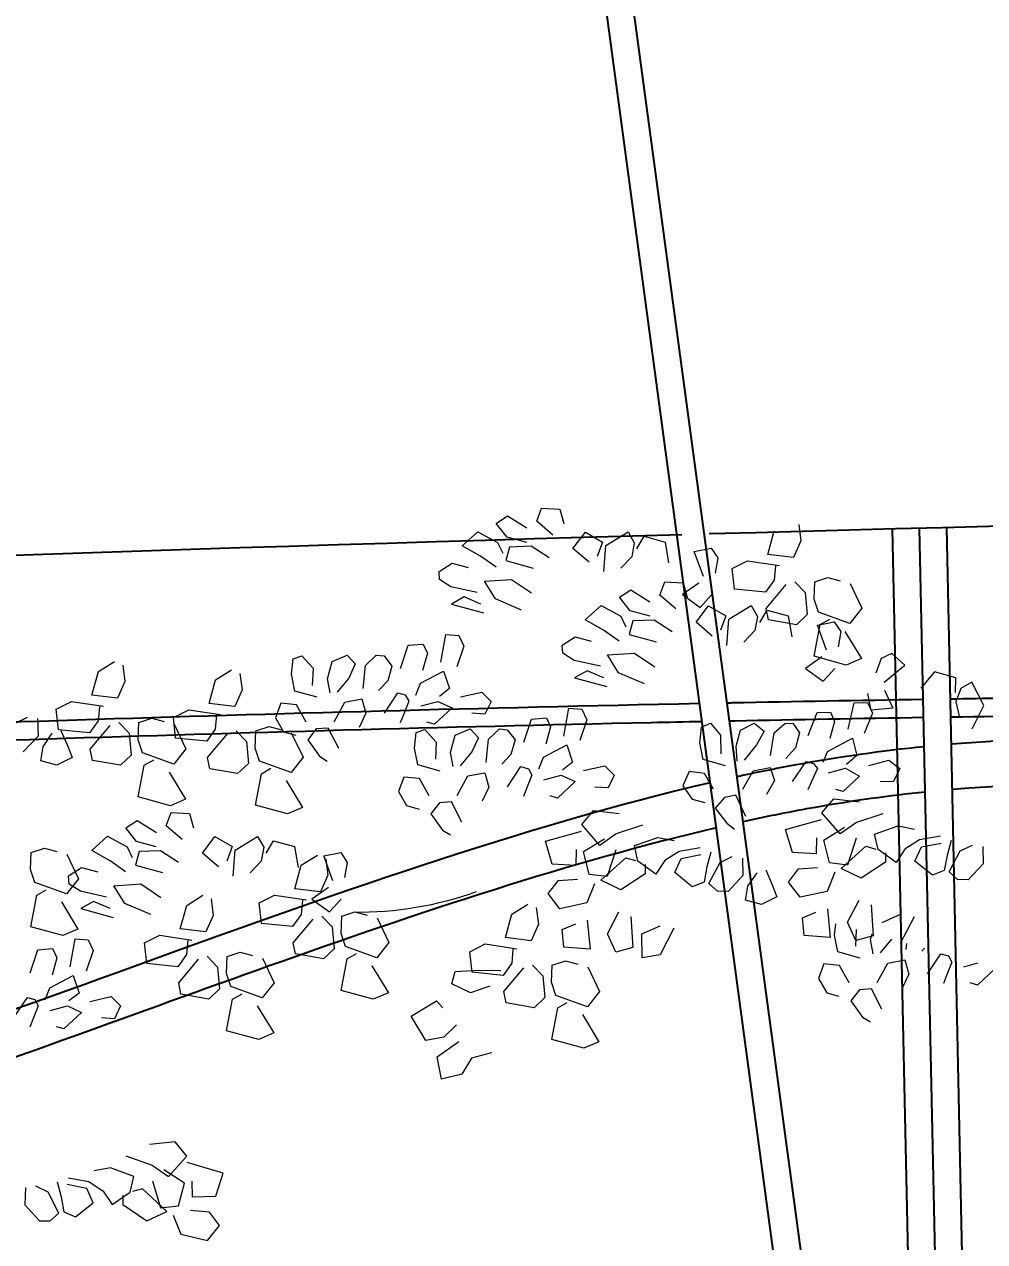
# Model space of a CAD drawing. Header units: metres. Extents: x 10 to 239, y 2 to 253.
# Drawn here: x 55.023 to 56.086, y 175.267 to 176.613 of the extents above; entities that cross this region are included whole.
import ezdxf

# ---------------------------------------------------------------- set-up
doc = ezdxf.new("R2010")
doc.units = ezdxf.units.M
doc.header["$MEASUREMENT"] = 0
doc.layers.get('Defpoints').update_dxf_attribs({"color": 9})
for name, color, linetype in [('-cotas', 252, 'Continuous'), ('1', 7, 'Continuous'), ('1estruct arco', 7, 'Continuous'), ('1lianas', 9, 'Continuous')]:
    doc.layers.add(name, color=color, linetype=linetype)
doc.layers.add('bloques veg', color=7, linetype='Continuous', lineweight=0, true_color=0xbbd5a5)
doc.styles.get("Standard").update_dxf_attribs({"font": 'arial.ttf'})
doc.dimstyles.get("Standard").update_dxf_attribs({"dimtxt": 0.18, "dimasz": 0.18, "dimexe": 0.18, "dimexo": 0.0625, "dimgap": 0.09, "dimtad": 0, "dimtih": 1, "dimtoh": 1, "dimdec": 4, "dimzin": 0, "dimdsep": 46, "dimtxsty": 'Standard', "dimcen": 0.09, "dimadec": 0, "dimazin": 0, "dimtfac": 1, "dimtdec": 4, "dimtofl": 0, "dimtmove": 0, "dimatfit": 3, "dimfxl": 1, "dimtolj": 1, "dimtzin": 0, "dimarcsym": 0})

# ---------------------------------------------------------------- blocks, each defined once
blk = doc.blocks.new('A$C0C3707A3')
at = {"layer": 'bloques veg'}
for p, q in [((2.0674, 0.6188), (2.0448, 0.6163)), ((2.0777, 0.6064), (2.0674, 0.6188)), ((2.0243, 0.6061), (2.0473, 0.5983)), ((2.0473, 0.5983), (2.0617, 0.5882)), ((2.0617, 0.5882), (2.0777, 0.6064)), ((2.1096, 0.5917), (2.0781, 0.6007)), ((2.0108, 0.5955), (1.9964, 0.5928)), ((2.0314, 0.5882), (2.0108, 0.5955)), ((2.0281, 0.5745), (2.0314, 0.5882)), ((2.0759, 0.5827), (2.0577, 0.5941)), ((2.1034, 0.5714), (2.1096, 0.5917)), ((1.9364, 0.5779), (1.9359, 0.5626)), ((1.9561, 0.5739), (1.9454, 0.5791)), ((1.9642, 0.583), (1.9677, 0.57)), ((1.9902, 0.5772), (1.9729, 0.5807)), ((1.9736, 0.5867), (1.992, 0.5835)), ((1.9958, 0.5647), (1.9902, 0.5772)), ((1.992, 0.5835), (2.0046, 0.5752)), ((2.0389, 0.5774), (2.0303, 0.5751)), ((2.0605, 0.5576), (2.0389, 0.5774)), ((2.0476, 0.5844), (2.055, 0.5608)), ((2.0708, 0.5627), (2.0759, 0.5827)), ((2.0824, 0.5844), (2.0827, 0.5706)), ((1.9657, 0.5555), (1.9561, 0.5739)), ((1.9677, 0.57), (1.9701, 0.5567)), ((2.0046, 0.5752), (2.0125, 0.5634)), ((2.0125, 0.5634), (2.0281, 0.5745)), ((2.0219, 0.5717), (2.0217, 0.5635)), ((2.0827, 0.5706), (2.1034, 0.5714)), ((1.9359, 0.5626), (1.9489, 0.5487)), ((1.9582, 0.5488), (1.9657, 0.5555)), ((1.9701, 0.5567), (1.9805, 0.5525)), ((1.9805, 0.5525), (1.9958, 0.5647)), ((2.0217, 0.5635), (2.043, 0.5494)), ((2.043, 0.5494), (2.0605, 0.5576)), ((2.055, 0.5608), (2.0708, 0.5627)), ((2.0979, 0.5572), (2.0812, 0.5585)), ((2.1068, 0.5456), (2.0979, 0.5572)), ((1.9489, 0.5487), (1.9582, 0.5488)), ((2.066, 0.5545), (2.0729, 0.5377)), ((2.0964, 0.5323), (2.1068, 0.5456)), ((2.0729, 0.5377), (2.0964, 0.5323)), ((0.6062, 0.4879), (0.6161, 0.4946)), ((0.6161, 0.4946), (0.6331, 0.4842)), ((0.6417, 0.4901), (0.6459, 0.5017)), ((0.6459, 0.5017), (0.662, 0.5009)), ((0.662, 0.5009), (0.6656, 0.4883)), ((0.6158, 0.4761), (0.6062, 0.4879)), ((0.6559, 0.4781), (0.6417, 0.4901)), ((0.6737, 0.4664), (0.6846, 0.4809)), ((0.6846, 0.4809), (0.6997, 0.4722)), ((0.7024, 0.4692), (0.7219, 0.4814)), ((0.7219, 0.4814), (0.7275, 0.4717)), ((0.8448, 0.4624), (0.8503, 0.483)), ((0.8717, 0.4889), (0.8736, 0.4744)), ((0.5764, 0.468), (0.5902, 0.4806)), ((0.5902, 0.4806), (0.6075, 0.4713)), ((0.6075, 0.4713), (0.612, 0.462)), ((0.6332, 0.4714), (0.6158, 0.4761)), ((0.6997, 0.4722), (0.6951, 0.4595)), ((0.7275, 0.4717), (0.7254, 0.4595)), ((0.7296, 0.4665), (0.736, 0.4776)), ((0.736, 0.4776), (0.7545, 0.4726)), ((0.7545, 0.4726), (0.7577, 0.4543)), ((0.8736, 0.4744), (0.8674, 0.4598)), ((0.5926, 0.459), (0.5764, 0.468)), ((0.6181, 0.4673), (0.6149, 0.4554)), ((0.6369, 0.4681), (0.6181, 0.4673)), ((0.6528, 0.458), (0.6369, 0.4681)), ((0.6879, 0.4544), (0.6737, 0.4664)), ((0.7009, 0.4463), (0.7024, 0.4692)), ((0.7254, 0.4595), (0.7157, 0.4493)), ((0.7802, 0.4646), (0.795, 0.4676)), ((0.7883, 0.4426), (0.7802, 0.4646)), ((0.795, 0.4676), (0.8009, 0.459)), ((0.8674, 0.4598), (0.8448, 0.4624)), ((0.5564, 0.4454), (0.5677, 0.4529)), ((0.5677, 0.4529), (0.5818, 0.4491)), ((0.6064, 0.4495), (0.5926, 0.459)), ((0.6149, 0.4554), (0.6388, 0.449)), ((0.8009, 0.459), (0.7985, 0.4457)), ((0.8135, 0.4498), (0.827, 0.4567)), ((0.8157, 0.4318), (0.8135, 0.4498)), ((0.827, 0.4567), (0.855, 0.4527)), ((0.8515, 0.4525), (0.8504, 0.4399)), ((0.5568, 0.4383), (0.5564, 0.4454)), ((0.5668, 0.4322), (0.5568, 0.4383)), ((0.5961, 0.4371), (0.6198, 0.4389)), ((0.6198, 0.4389), (0.6376, 0.4272)), ((0.8504, 0.4399), (0.8429, 0.4292)), ((0.8687, 0.4386), (0.8778, 0.4291)), ((0.8856, 0.4235), (0.8861, 0.4385)), ((0.8861, 0.4385), (0.8976, 0.4424)), ((0.8976, 0.4424), (0.9085, 0.4395)), ((0.5899, 0.4272), (0.5668, 0.4322)), ((0.6059, 0.4217), (0.5961, 0.4371)), ((0.7147, 0.424), (0.7246, 0.4306)), ((0.7246, 0.4306), (0.7416, 0.4202)), ((0.7502, 0.4261), (0.7544, 0.4377)), ((0.7544, 0.4377), (0.7705, 0.4369)), ((0.7844, 0.4367), (0.7701, 0.4266)), ((0.7705, 0.4369), (0.7741, 0.4243)), ((0.8429, 0.4292), (0.8157, 0.4318)), ((0.8437, 0.415), (0.861, 0.436)), ((0.8778, 0.4291), (0.8796, 0.41)), ((0.9172, 0.4372), (0.9277, 0.4158)), ((0.5784, 0.4233), (0.5674, 0.4169)), ((0.5674, 0.4169), (0.5956, 0.4093)), ((0.593, 0.417), (0.5784, 0.4233)), ((0.6289, 0.4121), (0.6059, 0.4217)), ((0.6849, 0.404), (0.6988, 0.4166)), ((0.6988, 0.4166), (0.716, 0.4073)), ((0.7243, 0.4121), (0.7147, 0.424)), ((0.7644, 0.4141), (0.7502, 0.4261)), ((0.7701, 0.4266), (0.7857, 0.4154)), ((0.7822, 0.4024), (0.7931, 0.4169)), ((0.7857, 0.4154), (0.7957, 0.4267)), ((0.7931, 0.4169), (0.8082, 0.4082)), ((0.8109, 0.4052), (0.8304, 0.4174)), ((0.8304, 0.4174), (0.836, 0.4078)), ((0.8895, 0.412), (0.8856, 0.4235)), ((0.716, 0.4073), (0.7205, 0.398)), ((0.7417, 0.4074), (0.7243, 0.4121)), ((0.8082, 0.4082), (0.8036, 0.3955)), ((0.836, 0.4078), (0.8339, 0.3955)), ((0.8381, 0.4025), (0.8445, 0.4136)), ((0.8458, 0.4051), (0.8437, 0.415)), ((0.8445, 0.4136), (0.863, 0.4087)), ((0.863, 0.4087), (0.8662, 0.3903)), ((0.8796, 0.41), (0.8702, 0.4009)), ((0.9171, 0.4023), (0.8895, 0.412)), ((0.8912, 0.4011), (0.8995, 0.4059)), ((0.9277, 0.4158), (0.9171, 0.4023)), ((0.7011, 0.395), (0.6849, 0.404)), ((0.7266, 0.4033), (0.7234, 0.3914)), ((0.7454, 0.4041), (0.7266, 0.4033)), ((0.7613, 0.394), (0.7454, 0.4041)), ((0.7964, 0.3904), (0.7822, 0.4024)), ((0.8094, 0.3823), (0.8109, 0.4052)), ((0.8339, 0.3955), (0.8242, 0.3853)), ((0.8702, 0.4009), (0.8458, 0.4051)), ((0.8861, 0.3734), (0.8912, 0.4011)), ((0.8887, 0.4006), (0.9035, 0.4036)), ((0.8968, 0.3787), (0.8887, 0.4006)), ((0.9035, 0.4036), (0.9094, 0.3951)), ((0.9129, 0.3953), (0.9275, 0.3716)), ((0.5583, 0.3658), (0.5626, 0.3903)), ((0.5626, 0.3903), (0.574, 0.3895)), ((0.574, 0.3895), (0.5785, 0.3802)), ((0.6649, 0.3815), (0.6762, 0.3889)), ((0.6762, 0.3889), (0.6903, 0.3851)), ((0.7149, 0.3855), (0.7011, 0.395)), ((0.7234, 0.3914), (0.7473, 0.385)), ((0.9094, 0.3951), (0.907, 0.3818)), ((0.5231, 0.3601), (0.5297, 0.3805)), ((0.5297, 0.3805), (0.5428, 0.3816)), ((0.5428, 0.3816), (0.5465, 0.3736)), ((0.5785, 0.3802), (0.5724, 0.362)), ((0.6653, 0.3744), (0.6649, 0.3815)), ((0.6753, 0.3682), (0.6653, 0.3744)), ((0.7046, 0.3732), (0.7283, 0.3749)), ((0.7283, 0.3749), (0.7461, 0.3632)), ((0.9543, 0.3761), (0.945, 0.3716)), ((0.9656, 0.366), (0.9543, 0.3761)), ((0.2578, 0.3556), (0.2718, 0.3646)), ((0.4273, 0.3544), (0.4286, 0.368)), ((0.4286, 0.368), (0.4363, 0.3706)), ((0.4363, 0.3706), (0.4462, 0.3598)), ((0.4589, 0.3506), (0.4629, 0.3658)), ((0.4629, 0.3658), (0.4761, 0.3716)), ((0.4761, 0.3716), (0.4833, 0.3638)), ((0.4833, 0.3638), (0.4777, 0.3514)), ((0.4923, 0.3626), (0.5017, 0.3717)), ((0.5017, 0.3717), (0.5085, 0.371)), ((0.5085, 0.371), (0.5155, 0.3622)), ((0.5465, 0.3736), (0.5424, 0.3584)), ((0.6984, 0.3632), (0.6753, 0.3682)), ((0.7144, 0.3577), (0.7046, 0.3732)), ((0.8929, 0.3727), (0.8786, 0.3626)), ((0.9143, 0.3658), (0.8861, 0.3734)), ((0.9275, 0.3716), (0.9143, 0.3658)), ((0.945, 0.3716), (0.9404, 0.3588)), ((0.9476, 0.3511), (0.9656, 0.366)), ((0.2522, 0.335), (0.2578, 0.3556)), ((0.2791, 0.3615), (0.2811, 0.347)), ((0.3607, 0.349), (0.3748, 0.358)), ((0.3821, 0.3549), (0.384, 0.3404)), ((0.4303, 0.3396), (0.4273, 0.3544)), ((0.4462, 0.3598), (0.4457, 0.3448)), ((0.4903, 0.3422), (0.4923, 0.3626)), ((0.5155, 0.3622), (0.512, 0.3491)), ((0.5406, 0.3473), (0.5609, 0.3581)), ((0.5609, 0.3581), (0.5661, 0.3428)), ((0.6869, 0.3593), (0.6759, 0.3529)), ((0.6759, 0.3529), (0.7041, 0.3454)), ((0.7015, 0.353), (0.6869, 0.3593)), ((0.7374, 0.3481), (0.7144, 0.3577)), ((0.8786, 0.3626), (0.8942, 0.3514)), ((0.8942, 0.3514), (0.9042, 0.3627)), ((0.9919, 0.3602), (0.98, 0.3459)), ((1.0104, 0.3552), (0.9919, 0.3602)), ((1.0104, 0.3424), (1.0104, 0.3552)), ((0.2811, 0.347), (0.2748, 0.3324)), ((0.3552, 0.3283), (0.3607, 0.349)), ((0.4614, 0.3383), (0.4589, 0.3506)), ((0.4777, 0.3514), (0.4674, 0.339)), ((0.512, 0.3491), (0.5039, 0.3408)), ((0.5366, 0.3367), (0.5406, 0.3473)), ((0.5661, 0.3428), (0.5573, 0.3358)), ((0.948, 0.344), (0.9554, 0.3281)), ((1.0149, 0.3459), (1.0106, 0.3342)), ((1.0245, 0.3514), (1.0149, 0.3459)), ((1.0353, 0.3311), (1.0245, 0.3514)), ((0.2748, 0.3324), (0.2522, 0.335)), ((0.384, 0.3404), (0.3778, 0.3258)), ((0.4499, 0.3344), (0.4303, 0.3396)), ((0.4743, 0.3302), (0.4891, 0.3332)), ((0.4891, 0.3332), (0.4927, 0.3206)), ((0.5091, 0.3208), (0.5208, 0.3386)), ((0.5208, 0.3386), (0.5273, 0.3369)), ((0.5305, 0.3314), (0.5265, 0.3208)), ((0.5273, 0.3369), (0.5305, 0.3314)), ((0.5411, 0.3274), (0.5561, 0.3315)), ((0.5561, 0.3315), (0.5686, 0.3258)), ((0.5758, 0.3355), (0.5944, 0.3399)), ((0.5944, 0.3399), (0.6027, 0.3318)), ((0.6027, 0.3318), (0.5974, 0.3205)), ((0.9164, 0.3095), (0.9215, 0.3326)), ((0.9215, 0.3326), (0.9332, 0.333)), ((0.9332, 0.333), (0.9377, 0.3236)), ((0.9363, 0.3262), (0.9333, 0.341)), ((1.0106, 0.3342), (1.0139, 0.3205)), ((0.221, 0.3224), (0.2344, 0.3293)), ((0.2231, 0.3044), (0.221, 0.3224)), ((0.2344, 0.3293), (0.2624, 0.3253)), ((0.2589, 0.3251), (0.2579, 0.3125)), ((0.3239, 0.3158), (0.3374, 0.3226)), ((0.3374, 0.3226), (0.3654, 0.3186)), ((0.3778, 0.3258), (0.3552, 0.3283)), ((0.4182, 0.3289), (0.4136, 0.3162)), ((0.4318, 0.3276), (0.4182, 0.3289)), ((0.4405, 0.3125), (0.4318, 0.3276)), ((0.465, 0.3129), (0.4743, 0.3302)), ((0.4927, 0.3206), (0.487, 0.3081)), ((0.5265, 0.3208), (0.5231, 0.3124)), ((0.5686, 0.3258), (0.5531, 0.3114)), ((0.5974, 0.3205), (0.5859, 0.3212)), ((0.6668, 0.3018), (0.6711, 0.3263)), ((0.6711, 0.3263), (0.6825, 0.3256)), ((0.6825, 0.3256), (0.687, 0.3162)), ((0.8812, 0.3038), (0.8889, 0.3239)), ((0.8889, 0.3239), (0.9006, 0.3242)), ((0.9006, 0.3242), (0.9043, 0.3163)), ((0.9377, 0.3236), (0.9305, 0.3057)), ((0.9554, 0.3281), (0.9363, 0.3262)), ((1.0252, 0.3105), (1.0353, 0.3311)), ((0.185, 0.3099), (0.1958, 0.3152)), ((0.2047, 0.314), (0.2053, 0.2987)), ((0.2579, 0.3125), (0.2503, 0.3018)), ((0.2761, 0.3111), (0.2852, 0.3017)), ((0.293, 0.2961), (0.2936, 0.3111)), ((0.2936, 0.3111), (0.3051, 0.315)), ((0.3051, 0.315), (0.3159, 0.3121)), ((0.326, 0.2978), (0.3239, 0.3158)), ((0.3246, 0.3098), (0.3351, 0.2883)), ((0.3618, 0.3184), (0.3608, 0.3059)), ((0.4136, 0.3162), (0.4207, 0.3038)), ((0.5531, 0.3114), (0.5465, 0.3131)), ((0.6316, 0.2962), (0.6382, 0.3165)), ((0.6382, 0.3165), (0.6513, 0.3176)), ((0.6513, 0.3176), (0.655, 0.3097)), ((0.687, 0.3162), (0.6809, 0.2981)), ((0.7862, 0.2967), (0.7875, 0.3103)), ((0.7875, 0.3103), (0.7955, 0.314)), ((0.7955, 0.314), (0.8043, 0.3035)), ((0.8218, 0.3081), (0.8339, 0.3142)), ((0.8339, 0.3142), (0.8425, 0.3072)), ((0.8515, 0.306), (0.8606, 0.314)), ((0.8606, 0.314), (0.8677, 0.3144)), ((0.8677, 0.3144), (0.8736, 0.3059)), ((0.9043, 0.3163), (0.9002, 0.3011)), ((0.2098, 0.2894), (0.2176, 0.3012)), ((0.2503, 0.3018), (0.2231, 0.3044)), ((0.2253, 0.3038), (0.2311, 0.2906)), ((0.2512, 0.2876), (0.2684, 0.3085)), ((0.2852, 0.3017), (0.2871, 0.2826)), ((0.3608, 0.3059), (0.3533, 0.2951)), ((0.3541, 0.2809), (0.3714, 0.3019)), ((0.379, 0.3045), (0.3881, 0.2951)), ((0.396, 0.2895), (0.3965, 0.3045)), ((0.3965, 0.3045), (0.408, 0.3084)), ((0.408, 0.3084), (0.4188, 0.3055)), ((0.4207, 0.3038), (0.4316, 0.3009)), ((0.4275, 0.3031), (0.4381, 0.2817)), ((0.4494, 0.3066), (0.4421, 0.2969)), ((0.46, 0.3072), (0.4494, 0.3066)), ((0.4693, 0.2896), (0.46, 0.3072)), ((0.5358, 0.2904), (0.5371, 0.304)), ((0.5371, 0.304), (0.5448, 0.3066)), ((0.5448, 0.3066), (0.5547, 0.2958)), ((0.5674, 0.2866), (0.5714, 0.3018)), ((0.5714, 0.3018), (0.5846, 0.3076)), ((0.5846, 0.3076), (0.5918, 0.2998)), ((0.5918, 0.2998), (0.5862, 0.2874)), ((0.6008, 0.2986), (0.6102, 0.3077)), ((0.6102, 0.3077), (0.617, 0.307)), ((0.617, 0.307), (0.624, 0.2982)), ((0.655, 0.3097), (0.6509, 0.2945)), ((0.8043, 0.3035), (0.8046, 0.2871)), ((0.818, 0.294), (0.8218, 0.3081)), ((0.8425, 0.3072), (0.8358, 0.2951)), ((0.8484, 0.2859), (0.8515, 0.306)), ((0.8736, 0.3059), (0.8701, 0.2929)), ((0.8984, 0.2899), (0.9201, 0.3016)), ((0.9201, 0.3016), (0.9242, 0.2865)), ((0.2053, 0.2987), (0.1923, 0.2847)), ((0.2077, 0.2771), (0.2098, 0.2894)), ((0.2311, 0.2906), (0.2352, 0.2802)), ((0.2969, 0.2846), (0.293, 0.2961)), ((0.3533, 0.2951), (0.326, 0.2978)), ((0.3881, 0.2951), (0.39, 0.276)), ((0.3998, 0.278), (0.396, 0.2895)), ((0.4421, 0.2969), (0.4523, 0.2826)), ((0.5388, 0.2756), (0.5358, 0.2904)), ((0.5547, 0.2958), (0.5542, 0.2808)), ((0.5988, 0.2782), (0.6008, 0.2986)), ((0.624, 0.2982), (0.6205, 0.2852)), ((0.6491, 0.2833), (0.6694, 0.2942)), ((0.6694, 0.2942), (0.6746, 0.2788)), ((0.7892, 0.282), (0.7862, 0.2967)), ((0.8192, 0.2809), (0.818, 0.294)), ((0.8358, 0.2951), (0.8252, 0.2816)), ((0.8701, 0.2929), (0.8617, 0.2835)), ((0.8947, 0.2805), (0.8984, 0.2899)), ((0.2352, 0.2802), (0.2218, 0.2733)), ((0.2532, 0.2777), (0.2512, 0.2876)), ((0.2777, 0.2735), (0.2532, 0.2777)), ((0.2871, 0.2826), (0.2777, 0.2735)), ((0.3246, 0.2749), (0.2969, 0.2846)), ((0.2986, 0.2737), (0.3069, 0.2785)), ((0.3351, 0.2883), (0.3246, 0.2749)), ((0.3561, 0.2711), (0.3541, 0.2809)), ((0.4275, 0.2682), (0.3998, 0.278)), ((0.4381, 0.2817), (0.4275, 0.2682)), ((0.4523, 0.2826), (0.4593, 0.2783)), ((0.5699, 0.2743), (0.5674, 0.2866)), ((0.5862, 0.2874), (0.5759, 0.275)), ((0.6205, 0.2852), (0.6124, 0.2769)), ((0.6451, 0.2728), (0.6491, 0.2833)), ((0.6746, 0.2788), (0.6658, 0.2719)), ((0.8088, 0.2767), (0.7892, 0.282)), ((0.8679, 0.2632), (0.8797, 0.281)), ((0.8797, 0.281), (0.8862, 0.2792)), ((0.8862, 0.2792), (0.8897, 0.2748)), ((0.9242, 0.2865), (0.9151, 0.2785)), ((0.9347, 0.2779), (0.9522, 0.2825)), ((0.9522, 0.2825), (0.9619, 0.2752)), ((0.2218, 0.2733), (0.2077, 0.2771)), ((0.2935, 0.246), (0.2986, 0.2737)), ((0.3204, 0.2679), (0.3349, 0.2442)), ((0.3806, 0.2669), (0.3561, 0.2711)), ((0.39, 0.276), (0.3806, 0.2669)), ((0.3965, 0.2393), (0.4016, 0.267)), ((0.4016, 0.267), (0.4098, 0.2718)), ((0.5584, 0.2704), (0.5388, 0.2756)), ((0.5828, 0.2662), (0.5976, 0.2692)), ((0.5976, 0.2692), (0.6012, 0.2566)), ((0.6176, 0.2569), (0.6293, 0.2747)), ((0.6293, 0.2747), (0.6358, 0.2729)), ((0.639, 0.2674), (0.635, 0.2569)), ((0.6358, 0.2729), (0.639, 0.2674)), ((0.6496, 0.2634), (0.6646, 0.2675)), ((0.6646, 0.2675), (0.6771, 0.2619)), ((0.6843, 0.2716), (0.7029, 0.2759)), ((0.7029, 0.2759), (0.7112, 0.2678)), ((0.7112, 0.2678), (0.7059, 0.2565)), ((0.777, 0.2713), (0.7714, 0.2588)), ((0.7906, 0.2699), (0.777, 0.2713)), ((0.7986, 0.2562), (0.7906, 0.2699)), ((0.8242, 0.2563), (0.8332, 0.2725)), ((0.8332, 0.2725), (0.848, 0.2755)), ((0.848, 0.2755), (0.8519, 0.264)), ((0.8897, 0.2748), (0.8843, 0.2635)), ((0.8992, 0.2711), (0.9142, 0.2752)), ((0.9264, 0.2685), (0.9122, 0.2548)), ((0.9142, 0.2752), (0.9264, 0.2685)), ((0.9619, 0.2752), (0.9565, 0.2639)), ((0.4233, 0.2612), (0.4379, 0.2375)), ((0.5267, 0.2649), (0.5221, 0.2522)), ((0.5403, 0.2636), (0.5267, 0.2649)), ((0.549, 0.2485), (0.5403, 0.2636)), ((0.5735, 0.2489), (0.5828, 0.2662)), ((0.6012, 0.2566), (0.5955, 0.2442)), ((0.635, 0.2569), (0.6316, 0.2485)), ((0.6771, 0.2619), (0.6616, 0.2474)), ((0.7059, 0.2565), (0.6944, 0.2572)), ((0.7714, 0.2588), (0.7799, 0.2472)), ((0.8519, 0.264), (0.8451, 0.2518)), ((0.8843, 0.2635), (0.8812, 0.2561)), ((0.9122, 0.2548), (0.9057, 0.2566)), ((0.9565, 0.2639), (0.9448, 0.2635)), ((0.3218, 0.2384), (0.2935, 0.246)), ((0.5221, 0.2522), (0.5292, 0.2398)), ((0.6616, 0.2474), (0.655, 0.2492)), ((0.7799, 0.2472), (0.7908, 0.2443)), ((0.8083, 0.2489), (0.7999, 0.2395)), ((0.8181, 0.2509), (0.8083, 0.2489)), ((0.8271, 0.2323), (0.8181, 0.2509)), ((0.8938, 0.2359), (0.9041, 0.2482)), ((0.9041, 0.2482), (0.9267, 0.2457)), ((0.3349, 0.2442), (0.3218, 0.2384)), ((0.4247, 0.2318), (0.3965, 0.2393)), ((0.4379, 0.2375), (0.4247, 0.2318)), ((0.5292, 0.2398), (0.5401, 0.2369)), ((0.5579, 0.2426), (0.5506, 0.2329)), ((0.5685, 0.2433), (0.5579, 0.2426)), ((0.5778, 0.2257), (0.5685, 0.2433)), ((0.683, 0.2243), (0.6933, 0.2367)), ((0.6933, 0.2367), (0.7159, 0.2341)), ((0.7999, 0.2395), (0.8104, 0.2263)), ((0.9099, 0.2176), (0.8938, 0.2359)), ((0.9472, 0.2355), (0.9242, 0.2277)), ((0.2827, 0.2186), (0.2927, 0.2253)), ((0.2927, 0.2253), (0.3097, 0.2149)), ((0.3182, 0.2207), (0.3225, 0.2324)), ((0.3225, 0.2324), (0.3386, 0.2316)), ((0.3386, 0.2316), (0.3422, 0.219)), ((0.5506, 0.2329), (0.5608, 0.2186)), ((0.6991, 0.2061), (0.683, 0.2243)), ((0.8104, 0.2263), (0.8171, 0.221)), ((0.862, 0.2211), (0.8935, 0.2302)), ((0.9242, 0.2277), (0.9099, 0.2176)), ((0.9401, 0.2177), (0.9607, 0.2249)), ((0.9607, 0.2249), (0.9751, 0.2222)), ((0.2923, 0.2067), (0.2827, 0.2186)), ((0.3324, 0.2088), (0.3182, 0.2207)), ((0.5608, 0.2186), (0.5678, 0.2144)), ((0.6512, 0.2096), (0.6827, 0.2186)), ((0.7134, 0.2162), (0.6991, 0.2061)), ((0.7364, 0.224), (0.7134, 0.2162)), ((0.8682, 0.2009), (0.862, 0.2211)), ((0.8891, 0.2139), (0.8889, 0.2)), ((0.8956, 0.2121), (0.9138, 0.2235)), ((0.924, 0.2138), (0.9165, 0.1902)), ((0.9434, 0.204), (0.9401, 0.2177)), ((0.9979, 0.2161), (0.9796, 0.2129)), ((0.253, 0.1987), (0.2668, 0.2113)), ((0.2668, 0.2113), (0.2841, 0.202)), ((0.3097, 0.2021), (0.2923, 0.2067)), ((0.3502, 0.197), (0.3611, 0.2116)), ((0.3611, 0.2116), (0.3762, 0.2029)), ((0.3789, 0.1998), (0.3985, 0.212)), ((0.3985, 0.212), (0.404, 0.2024)), ((0.4061, 0.1972), (0.4126, 0.2083)), ((0.4126, 0.2083), (0.431, 0.2033)), ((0.431, 0.2033), (0.4343, 0.185)), ((0.6574, 0.1893), (0.6512, 0.2096)), ((0.6848, 0.2006), (0.703, 0.212)), ((0.7293, 0.2061), (0.7499, 0.2134)), ((0.7326, 0.1924), (0.7293, 0.2061)), ((0.7499, 0.2134), (0.7643, 0.2107)), ((0.7871, 0.2046), (0.7688, 0.2013)), ((0.9007, 0.1921), (0.8956, 0.2121)), ((0.911, 0.1871), (0.9326, 0.2069)), ((0.9326, 0.2069), (0.9413, 0.2045)), ((0.9591, 0.1928), (0.9434, 0.204)), ((0.9669, 0.2047), (0.9591, 0.1928)), ((0.9796, 0.2129), (0.9669, 0.2047)), ((0.9757, 0.1942), (0.9814, 0.2066)), ((0.9814, 0.2066), (0.9986, 0.2101)), ((1.0074, 0.2124), (1.0039, 0.1994)), ((1.0058, 0.1849), (1.0154, 0.2033)), ((1.0154, 0.2033), (1.0261, 0.2086)), ((1.0351, 0.2073), (1.0357, 0.1921)), ((0.1995, 0.1816), (0.2, 0.1966)), ((0.2, 0.1966), (0.2116, 0.2005)), ((0.2116, 0.2005), (0.2224, 0.1976)), ((0.2311, 0.1952), (0.2416, 0.1738)), ((0.2692, 0.1897), (0.253, 0.1987)), ((0.2841, 0.202), (0.2886, 0.1926)), ((0.2946, 0.198), (0.2914, 0.186)), ((0.3135, 0.1987), (0.2946, 0.198)), ((0.3294, 0.1887), (0.3135, 0.1987)), ((0.3645, 0.1851), (0.3502, 0.197)), ((0.3762, 0.2029), (0.3717, 0.1901)), ((0.3774, 0.177), (0.3789, 0.1998)), ((0.404, 0.2024), (0.4019, 0.1902)), ((0.4371, 0.1869), (0.4512, 0.1959)), ((0.4568, 0.1952), (0.4716, 0.1983)), ((0.4649, 0.1733), (0.4568, 0.1952)), ((0.4585, 0.1928), (0.4604, 0.1783)), ((0.4716, 0.1983), (0.4774, 0.1897)), ((0.6783, 0.2023), (0.6781, 0.1884)), ((0.6899, 0.1806), (0.6848, 0.2006)), ((0.7002, 0.1755), (0.7218, 0.1953)), ((0.7132, 0.2023), (0.7057, 0.1787)), ((0.7218, 0.1953), (0.7305, 0.193)), ((0.7483, 0.1812), (0.7326, 0.1924)), ((0.7561, 0.1931), (0.7483, 0.1812)), ((0.7688, 0.2013), (0.7561, 0.1931)), ((0.7649, 0.1826), (0.7706, 0.195)), ((0.7706, 0.195), (0.7878, 0.1986)), ((0.7966, 0.2009), (0.7931, 0.1878)), ((0.8046, 0.1917), (0.8153, 0.197)), ((0.8243, 0.1958), (0.8248, 0.1805)), ((0.8889, 0.2), (0.8682, 0.2009)), ((0.9498, 0.193), (0.9286, 0.1789)), ((0.9497, 0.2011), (0.9498, 0.193)), ((0.9911, 0.1819), (0.9757, 0.1942)), ((1.0039, 0.1994), (1.0015, 0.1861)), ((0.2034, 0.1701), (0.1995, 0.1816)), ((0.2329, 0.1761), (0.2442, 0.1836)), ((0.2442, 0.1836), (0.2584, 0.1798)), ((0.2829, 0.1802), (0.2692, 0.1897)), ((0.2914, 0.186), (0.3153, 0.1796)), ((0.4019, 0.1902), (0.3922, 0.18)), ((0.4316, 0.1663), (0.4371, 0.1869)), ((0.4774, 0.1897), (0.475, 0.1764)), ((0.6781, 0.1884), (0.6574, 0.1893)), ((0.7389, 0.1896), (0.739, 0.1814)), ((0.7802, 0.1703), (0.7649, 0.1826)), ((0.7931, 0.1878), (0.7907, 0.1745)), ((0.795, 0.1734), (0.8046, 0.1917)), ((0.8293, 0.1712), (0.8372, 0.183)), ((0.8448, 0.1856), (0.8506, 0.1724)), ((0.8647, 0.175), (0.8736, 0.1866)), ((0.8736, 0.1866), (0.8903, 0.188)), ((0.9055, 0.1839), (0.8987, 0.1671)), ((0.9165, 0.1902), (0.9007, 0.1921)), ((0.9286, 0.1789), (0.911, 0.1871)), ((1.0015, 0.1861), (0.9911, 0.1819)), ((1.0133, 0.1783), (1.0058, 0.1849)), ((1.0357, 0.1921), (1.0226, 0.1781)), ((0.2416, 0.1738), (0.231, 0.1603)), ((0.2334, 0.169), (0.2329, 0.1761)), ((0.4604, 0.1783), (0.4542, 0.1637)), ((0.6539, 0.1635), (0.6628, 0.175)), ((0.6628, 0.175), (0.6795, 0.1764)), ((0.6947, 0.1723), (0.6879, 0.1555)), ((0.7057, 0.1787), (0.6899, 0.1806)), ((0.7178, 0.1673), (0.7002, 0.1755)), ((0.739, 0.1814), (0.7178, 0.1673)), ((0.7907, 0.1745), (0.7802, 0.1703)), ((0.8025, 0.1667), (0.795, 0.1734)), ((0.8248, 0.1805), (0.8118, 0.1665)), ((0.8272, 0.1589), (0.8293, 0.1712)), ((0.8506, 0.1724), (0.8548, 0.162)), ((0.8751, 0.1618), (0.8647, 0.175)), ((1.0226, 0.1781), (1.0133, 0.1783)), ((0.231, 0.1603), (0.2034, 0.1701)), ((0.2051, 0.1591), (0.2134, 0.1639)), ((0.2434, 0.1629), (0.2334, 0.169)), ((0.2664, 0.1578), (0.2434, 0.1629)), ((0.2726, 0.1678), (0.2964, 0.1696)), ((0.2824, 0.1524), (0.2726, 0.1678)), ((0.2964, 0.1696), (0.3141, 0.1579)), ((0.4003, 0.1537), (0.4138, 0.1606)), ((0.4138, 0.1606), (0.4418, 0.1566)), ((0.4542, 0.1637), (0.4316, 0.1663)), ((0.461, 0.1674), (0.4466, 0.1573)), ((0.6643, 0.1502), (0.6539, 0.1635)), ((0.8118, 0.1665), (0.8025, 0.1667)), ((0.8548, 0.162), (0.8413, 0.1551)), ((0.8987, 0.1671), (0.8751, 0.1618)), ((0.2, 0.1314), (0.2051, 0.1591)), ((0.2268, 0.1533), (0.2414, 0.1296)), ((0.2549, 0.1539), (0.2439, 0.1476)), ((0.2695, 0.1477), (0.2549, 0.1539)), ((0.3054, 0.1427), (0.2824, 0.1524)), ((0.3312, 0.1303), (0.3367, 0.151)), ((0.3367, 0.151), (0.3508, 0.16)), ((0.3581, 0.1569), (0.36, 0.1424)), ((0.4025, 0.1357), (0.4003, 0.1537)), ((0.4382, 0.1564), (0.4372, 0.1438)), ((0.4466, 0.1573), (0.4622, 0.1461)), ((0.4622, 0.1461), (0.4722, 0.1574)), ((0.6223, 0.1452), (0.6363, 0.1542)), ((0.6436, 0.1511), (0.6456, 0.1366)), ((0.6879, 0.1555), (0.6643, 0.1502)), ((0.8413, 0.1551), (0.8272, 0.1589)), ((0.8992, 0.1518), (0.9018, 0.1267)), ((0.917, 0.1401), (0.9269, 0.1595)), ((0.9375, 0.1555), (0.9394, 0.1283)), ((0.2439, 0.1476), (0.2721, 0.14)), ((0.36, 0.1424), (0.3538, 0.1278)), ((0.4372, 0.1438), (0.4297, 0.1331)), ((0.4305, 0.1189), (0.4478, 0.1398)), ((0.4555, 0.1424), (0.4646, 0.133)), ((0.4724, 0.1274), (0.4729, 0.1424)), ((0.4729, 0.1424), (0.4844, 0.1463)), ((0.4844, 0.1463), (0.4953, 0.1434)), ((0.5039, 0.1411), (0.5145, 0.1196)), ((0.6167, 0.1246), (0.6223, 0.1452)), ((0.6884, 0.1403), (0.691, 0.1151)), ((0.7062, 0.1285), (0.7161, 0.148)), ((0.7267, 0.144), (0.7286, 0.1167)), ((0.8773, 0.1437), (0.8891, 0.1487)), ((0.8789, 0.1282), (0.8773, 0.1437)), ((0.9244, 0.1241), (0.917, 0.1401)), ((0.9473, 0.1401), (0.9632, 0.1475)), ((0.9754, 0.1454), (0.9633, 0.1219)), ((0.2283, 0.1239), (0.2, 0.1314)), ((0.2414, 0.1296), (0.2283, 0.1239)), ((0.3538, 0.1278), (0.3312, 0.1303)), ((0.4297, 0.1331), (0.4025, 0.1357)), ((0.4646, 0.133), (0.4664, 0.1139)), ((0.6456, 0.1366), (0.6393, 0.122)), ((0.6665, 0.1322), (0.6783, 0.1372)), ((0.6681, 0.1166), (0.6665, 0.1322)), ((0.7136, 0.1126), (0.7062, 0.1285)), ((0.7365, 0.1286), (0.7524, 0.1359)), ((0.7367, 0.1076), (0.7365, 0.1286)), ((0.7646, 0.1338), (0.7525, 0.1103)), ((0.9018, 0.1267), (0.8789, 0.1282)), ((0.9056, 0.1288), (0.9065, 0.1387)), ((0.9086, 0.1141), (0.9056, 0.1288)), ((0.9244, 0.1339), (0.9239, 0.1193)), ((0.9394, 0.1283), (0.9244, 0.1241)), ((0.9371, 0.125), (0.9385, 0.1301)), ((0.2349, 0.0965), (0.2391, 0.121)), ((0.2391, 0.121), (0.2505, 0.1202)), ((0.2505, 0.1202), (0.255, 0.1109)), ((0.2999, 0.1178), (0.3134, 0.1247)), ((0.3021, 0.0998), (0.2999, 0.1178)), ((0.3134, 0.1247), (0.3414, 0.1206)), ((0.3379, 0.1204), (0.3368, 0.1079)), ((0.4325, 0.109), (0.4305, 0.1189)), ((0.4763, 0.1159), (0.4724, 0.1274)), ((0.5145, 0.1196), (0.5039, 0.1062)), ((0.5855, 0.112), (0.5989, 0.1189)), ((0.5989, 0.1189), (0.6269, 0.1149)), ((0.6393, 0.122), (0.6167, 0.1246)), ((0.9396, 0.1127), (0.9371, 0.125)), ((0.9557, 0.1255), (0.9456, 0.1134)), ((0.9686, 0.1166), (0.9691, 0.1219)), ((0.9846, 0.1177), (0.9822, 0.1153)), ((0.1996, 0.0908), (0.2062, 0.1111)), ((0.2062, 0.1111), (0.2193, 0.1123)), ((0.2193, 0.1123), (0.223, 0.1043)), ((0.255, 0.1109), (0.249, 0.0927)), ((0.3368, 0.1079), (0.3293, 0.0971)), ((0.3725, 0.1065), (0.384, 0.1104)), ((0.384, 0.1104), (0.3949, 0.1075)), ((0.457, 0.1048), (0.4325, 0.109)), ((0.4664, 0.1139), (0.457, 0.1048)), ((0.5039, 0.1062), (0.4763, 0.1159)), ((0.478, 0.105), (0.4862, 0.1098)), ((0.5876, 0.094), (0.5855, 0.112)), ((0.6234, 0.1146), (0.6224, 0.1021)), ((0.691, 0.1151), (0.6681, 0.1166)), ((0.7286, 0.1167), (0.7136, 0.1126)), ((0.7525, 0.1103), (0.7367, 0.1076)), ((0.9281, 0.1088), (0.9086, 0.1141)), ((0.9526, 0.1046), (0.9674, 0.1076)), ((0.9674, 0.1076), (0.971, 0.095)), ((0.9873, 0.0953), (0.9991, 0.1131)), ((0.9991, 0.1131), (1.0056, 0.1113)), ((1.0056, 0.1113), (1.0088, 0.1058)), ((0.223, 0.1043), (0.2189, 0.0891)), ((0.3293, 0.0971), (0.3021, 0.0998)), ((0.3302, 0.0829), (0.3474, 0.1039)), ((0.3551, 0.1065), (0.3642, 0.0971)), ((0.3642, 0.0971), (0.366, 0.078)), ((0.372, 0.0915), (0.3725, 0.1065)), ((0.4036, 0.1051), (0.4141, 0.0837)), ((0.4729, 0.0773), (0.478, 0.105)), ((0.4997, 0.0992), (0.5143, 0.0755)), ((0.6224, 0.1021), (0.6148, 0.0914)), ((0.6157, 0.0772), (0.6329, 0.0981)), ((0.6406, 0.1007), (0.6497, 0.0913)), ((0.6575, 0.0857), (0.658, 0.1007)), ((0.658, 0.1007), (0.6696, 0.1046)), ((0.6696, 0.1046), (0.6804, 0.1017)), ((0.6891, 0.0994), (0.6996, 0.0779)), ((0.8964, 0.1034), (0.8918, 0.0906)), ((0.91, 0.102), (0.8964, 0.1034)), ((0.9188, 0.0869), (0.91, 0.102)), ((0.9433, 0.0873), (0.9526, 0.1046)), ((1.0088, 0.1058), (1.0048, 0.0953)), ((1.0193, 0.1018), (1.0315, 0.1052)), ((1.0468, 0.1003), (1.0313, 0.0858)), ((0.2171, 0.078), (0.2375, 0.0888)), ((0.2375, 0.0888), (0.2427, 0.0735)), ((0.3759, 0.08), (0.372, 0.0915)), ((0.57, 0.0838), (0.5729, 0.0947)), ((0.5729, 0.0947), (0.5942, 0.0959)), ((0.6148, 0.0914), (0.5876, 0.094)), ((0.5942, 0.0959), (0.6128, 0.0956)), ((0.6497, 0.0913), (0.6516, 0.0722)), ((0.6614, 0.0742), (0.6575, 0.0857)), ((0.8918, 0.0906), (0.899, 0.0782)), ((0.971, 0.095), (0.9653, 0.0826)), ((1.0048, 0.0953), (1.0014, 0.0869)), ((1.0313, 0.0858), (1.0248, 0.0876)), ((0.2131, 0.0674), (0.2171, 0.078)), ((0.3322, 0.0731), (0.3302, 0.0829)), ((0.366, 0.078), (0.3566, 0.0689)), ((0.4035, 0.0703), (0.3759, 0.08)), ((0.4141, 0.0837), (0.4035, 0.0703)), ((0.5011, 0.0697), (0.4729, 0.0773)), ((0.5143, 0.0755), (0.5011, 0.0697)), ((0.5865, 0.0759), (0.57, 0.0838)), ((0.6033, 0.0819), (0.5865, 0.0759)), ((0.6177, 0.0673), (0.6157, 0.0772)), ((0.6996, 0.0779), (0.6891, 0.0645)), ((0.899, 0.0782), (0.9098, 0.0753)), ((0.9277, 0.081), (0.9204, 0.0713)), ((0.9383, 0.0817), (0.9277, 0.081)), ((0.9475, 0.0641), (0.9383, 0.0817)), ((0.1856, 0.0515), (0.1974, 0.0693)), ((0.1974, 0.0693), (0.2039, 0.0676)), ((0.2039, 0.0676), (0.207, 0.0621)), ((0.2427, 0.0735), (0.2338, 0.0665)), ((0.2524, 0.0662), (0.271, 0.0705)), ((0.271, 0.0705), (0.2793, 0.0625)), ((0.3566, 0.0689), (0.3322, 0.0731)), ((0.3725, 0.0413), (0.3776, 0.0691)), ((0.3776, 0.0691), (0.3859, 0.0738)), ((0.5344, 0.055), (0.5567, 0.0688)), ((0.5567, 0.0688), (0.5621, 0.0627)), ((0.6422, 0.0631), (0.6177, 0.0673)), ((0.6516, 0.0722), (0.6422, 0.0631)), ((0.6891, 0.0645), (0.6614, 0.0742)), ((0.6631, 0.0633), (0.6714, 0.068)), ((0.9204, 0.0713), (0.9305, 0.057)), ((0.207, 0.0621), (0.203, 0.0515)), ((0.2176, 0.0581), (0.2327, 0.0622)), ((0.2451, 0.0565), (0.2296, 0.0421)), ((0.2327, 0.0622), (0.2451, 0.0565)), ((0.2793, 0.0625), (0.2739, 0.0511)), ((0.3993, 0.0632), (0.4139, 0.0396)), ((0.5474, 0.034), (0.5344, 0.055)), ((0.658, 0.0356), (0.6631, 0.0633)), ((0.6849, 0.0575), (0.6994, 0.0338)), ((0.9305, 0.057), (0.9375, 0.0528)), ((0.203, 0.0515), (0.1996, 0.0431)), ((0.2296, 0.0421), (0.2231, 0.0438)), ((0.2739, 0.0511), (0.2625, 0.0519)), ((0.5743, 0.0478), (0.5633, 0.0368)), ((0.4007, 0.0338), (0.3725, 0.0413)), ((0.4139, 0.0396), (0.4007, 0.0338)), ((0.5633, 0.0368), (0.5474, 0.034)), ((0.5575, 0.0197), (0.5763, 0.0333)), ((0.6863, 0.028), (0.658, 0.0356)), ((0.6994, 0.0338), (0.6863, 0.028)), ((0.605, 0.0233), (0.5875, 0.0186)), ((0.5615, 0), (0.5575, 0.0197)), ((0.5875, 0.0186), (0.5791, 0.0046)), ((0.5791, 0.0046), (0.5615, 0))]:
    blk.add_line(p, q, dxfattribs=at)
blk.add_arc((0.4855, 0.4545), 0.3083, 269.5704, 290.0425, dxfattribs=at)
blk = doc.blocks.new('*D90')
at = {"layer": '-cotas', "color": 0, "lineweight": -2, "transparency": 16777216}
for p, q in [((35.5997, 175.5332), (35.5997, 162.1857)), ((89.3642, 175.5332), (89.3642, 162.1857)), ((35.7797, 162.3657), (58.2102, 162.3657)), ((89.1842, 162.3657), (59.8709, 162.3657))]:
    blk.add_line(p, q, dxfattribs=at)
at = {"layer": '-cotas', "color": 0, "transparency": 16777216}
for points in [[(35.7797, 162.3957), (35.7797, 162.3357), (35.5997, 162.3657)], [(89.1842, 162.3957), (89.1842, 162.3357), (89.3642, 162.3657)]]:
    blk.add_solid(points, dxfattribs=at)
at = {"layer": 'Defpoints', "color": 0, "transparency": 16777216}
for p in [(35.5997, 175.5957), (89.3642, 175.5957), (89.3642, 162.3657)]:
    blk.add_point(p, dxfattribs=at)
at = {"layer": '-cotas', "color": 0, "transparency": 16777216, "insert": (59.0405, 162.3657), "char_height": 0.3, "attachment_point": 5}
blk.add_mtext('\\A1;53.7645', dxfattribs=at)

msp = doc.modelspace()

# ---------------------------------------------------------------- linework, layer by layer
at = {"layer": '1'}
for p, q in [((56.03489, 173.67252), (55.98387, 176.0551)), ((56.06684, 173.58197), (56.01386, 176.05561)), ((56.09488, 173.67381), (56.04385, 176.05639))]:
    msp.add_line(p, q, dxfattribs=at)
for start, end in [(90.174704, 91.5976443), (91.6106458, 93.1098758)]:
    msp.add_arc((59.4886, 43.1172), 132.98381, start, end, dxfattribs=at)
for points, knots in [([(57.55257, 175.87679), (56.96685, 175.87588), (56.50238, 175.87347), (56.08578, 175.8673), (56.04792, 175.8667)], [0.41398564, 0.41398564, 0.41398564, 0.41398564, 1, 1.0592258, 1.0592258, 1.0592258, 1.0592258]), ([(56.01792, 175.86622), (55.94617, 175.86505), (55.87577, 175.86378), (55.80657, 175.8624), (55.80453, 175.86236), (55.80249, 175.86232), (55.80046, 175.86228)], [1.07490871, 1.07490871, 1.07490871, 1.07490871, 1.187743, 1.187743, 1.187743, 1.19106698, 1.19106698, 1.19106698, 1.19106698]), ([(57.55277, 175.85679), (57.11602, 175.85611), (56.77042, 175.85472), (56.31883, 175.85051), (56.18099, 175.84878), (56.04835, 175.8467)], [0.41393055, 0.41393055, 0.41393055, 0.41393055, 0.85090246, 0.85090246, 1.05877545, 1.05877545, 1.05877545, 1.05877545]), ([(55.77285, 175.84171), (55.7541, 175.84133), (55.73542, 175.84093), (55.48346, 175.83552), (55.26319, 175.82936), (54.841, 175.8156), (54.63805, 175.80809), (54.43598, 175.80004)], [1.20631971, 1.20631971, 1.20631971, 1.20631971, 1.23712017, 1.23712017, 1.62333788, 1.62333788, 1.99972657, 1.99972657, 1.99972657, 1.99972657]), ([(56.01835, 175.84622), (55.94735, 175.84506), (55.8778, 175.84381), (55.8093, 175.84245), (55.80725, 175.84241), (55.8052, 175.84237), (55.80314, 175.84232)], [1.07449112, 1.07449112, 1.07449112, 1.07449112, 1.18640994, 1.18640994, 1.18640994, 1.18976705, 1.18976705, 1.18976705, 1.18976705])]:
    msp.add_open_spline(points, degree=3, knots=knots, dxfattribs=at)
msp.add_open_spline([(55.77016, 175.86166), (55.28705, 175.85173), (54.86116, 175.83688), (54.43531, 175.81997)], degree=3, dxfattribs=at)
at = {"layer": '1estruct arco'}
for p, q in [((55.42583, 178.41865), (56.06489, 173.67303)), ((55.45555, 178.42272), (56.09481, 173.67711))]:
    msp.add_line(p, q, dxfattribs=at)
for radius, start, end in [(21.59873, 28.135936, 149.788644), (21.51609, 28.183951, 149.787683), (20.72709, 28.662092, 149.778129)]:
    msp.add_arc((59.06396, 158.01334), radius, start, end, dxfattribs=at)
at = {"layer": '1lianas'}
for points, knots in [([(57.55574, 175.55449), (57.31897, 175.56257), (56.82864, 175.71432), (56.40041, 175.84548), (56.04899, 175.81675)], [0.5803446, 0.5803446, 0.5803446, 0.5803446, 1, 1.862056, 1.862056, 1.862056, 1.862056]), ([(56.01904, 175.81403), (55.97225, 175.80936), (55.90393, 175.79974), (55.83286, 175.78539), (55.81144, 175.78072)], [1.88641871, 1.88641871, 1.88641871, 1.88641871, 2, 2.04832652, 2.04832652, 2.04832652, 2.04832652]), ([(55.78195, 175.7741), (55.36658, 175.678), (54.73942, 175.38237), (54.5064, 175.40599), (54.44869, 175.4218)], [2.070414, 2.070414, 2.070414, 2.070414, 3, 3.2768586, 3.2768586, 3.2768586, 3.2768586]), ([(57.55623, 175.50452), (57.46698, 175.50744), (57.38798, 175.51611), (57.16913, 175.55349), (57.05242, 175.59278), (56.82478, 175.66267), (56.7149, 175.69532), (56.4275, 175.76133), (56.24961, 175.78349), (56.05006, 175.76671)], [0.5789456, 0.5789456, 0.5789456, 0.5789456, 0.7329164, 0.7329164, 1.0468126, 1.0468126, 1.3607087, 1.3607087, 1.8646041, 1.8646041, 1.8646041, 1.8646041]), ([(56.02011, 175.76392), (55.98054, 175.75986), (55.9401, 175.75426), (55.87226, 175.74234), (55.8454, 175.73698), (55.81814, 175.73099)], [1.88967289, 1.88967289, 1.88967289, 1.88967289, 1.98850089, 1.98850089, 2.05132444, 2.05132444, 2.05132444, 2.05132444]), ([(55.78866, 175.7243), (55.62957, 175.68711), (55.45843, 175.62996), (55.14608, 175.51892), (55.00362, 175.46537), (54.7532, 175.38367), (54.64806, 175.35656), (54.52292, 175.3556), (54.48656, 175.36084), (54.45044, 175.36974)], [2.0738624, 2.0738624, 2.0738624, 2.0738624, 2.436942, 2.436942, 2.764479, 2.764479, 3.0962039, 3.0962039, 3.2558443, 3.2558443, 3.2558443, 3.2558443])]:
    msp.add_open_spline(points, degree=3, knots=knots, dxfattribs=at)

# ---------------------------------------------------------------- block references
at = {"layer": 'bloques veg', "color": 2, "xscale": 1.260409816243446, "yscale": 1.260409816243446, "zscale": 1.260409816243446, "rotation": 359.6145960760396}
for p in [(54.77724, 175.4511), (52.57919, 174.6147)]:
    msp.add_blockref('A$C0C3707A3', p, dxfattribs=at)

# ---------------------------------------------------------------- dimensions: what is measured, and where the dimension line sits
at = {"layer": '-cotas'}
dim = msp.add_linear_dim(base=(89.36416, 162.36569), p1=(35.59966, 175.59571), p2=(89.36416, 175.59571), angle=0, dimstyle='Standard', override={"dimtxt": 0.3}, dxfattribs=at)
dim.commit()
dim.dimension.update_dxf_attribs({"geometry": '*D90', "text_midpoint": (59.04055, 162.36569), "dimtype": 161})

doc.saveas('drawing.dxf')
